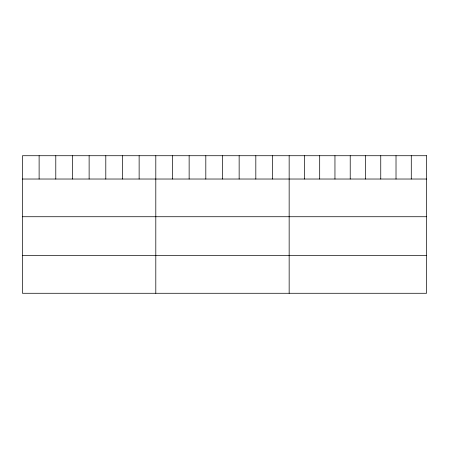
<?xml version="1.0" encoding="UTF-8"?>
<svg xmlns="http://www.w3.org/2000/svg" width="449" height="449" viewBox="0 0 449 449"><rect width="100%" height="100%" fill="white"/><g stroke="black" fill="none" stroke-linecap="round" stroke-linejoin="round"><path stroke-width="0.67" d="M22.45 179.028L426.55 179.028M22.45 216.732L426.55 216.732M22.45 255.571L426.55 255.571M411.284 155.724L411.284 179.028M396.018 155.724L396.018 179.028M380.752 155.724L380.752 179.028M365.486 155.724L365.486 179.028M350.22 155.724L350.22 179.028M334.954 155.724L334.954 179.028M319.688 155.724L319.688 179.028M304.422 155.724L304.422 179.028M289.156 155.724L289.156 293.276M272.487 155.724L272.487 179.028M255.818 155.724L255.818 179.028M239.149 155.724L239.149 179.028M222.48 155.724L222.48 179.028M205.81 155.724L205.81 179.028M189.141 155.724L189.141 179.028M172.472 155.724L172.472 179.028M155.803 155.724L155.803 293.276M139.134 155.724L139.134 179.028M122.465 155.724L122.465 179.028M105.796 155.724L105.796 179.028M89.127 155.724L89.127 179.028M72.457 155.724L72.457 179.028M55.788 155.724L55.788 179.028M39.119 155.724L39.119 179.028M426.55 155.724L22.45 155.724L22.45 293.276L426.55 293.276L426.55 155.724"/></g></svg>
